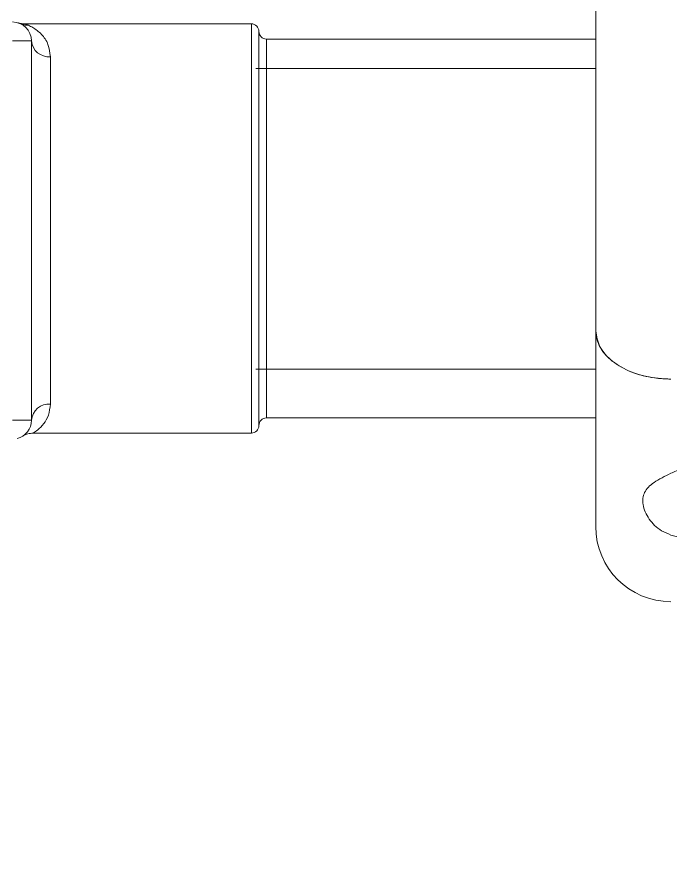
# Model space of a CAD drawing. Header units: inches. Extents: x 0.54 to 10.46, y 0.74 to 7.76.
# Drawn here: x 1.9967 to 2.301, y 4.717 to 5.1146 of the extents above; entities that cross this region are included whole.
import ezdxf

# ---------------------------------------------------------------- set-up
doc = ezdxf.new("R2010")
doc.units = ezdxf.units.IN
doc.header["$MEASUREMENT"] = 0
doc.layers.add('BG', color=7, linetype='Continuous')
doc.layers.add('MCG-INT-4FT', color=7, linetype='Continuous')

# ---------------------------------------------------------------- blocks, each defined once
blk = doc.blocks.new('block 2')
at = {"layer": 'BG', "true_color": 0xffffff}
h = blk.add_hatch(color=7, dxfattribs=at)
h.dxf.hatch_style = 2
edge = h.paths.add_edge_path()
edge.add_spline(control_points=[(10.29599, 0.90612), (10.29599, 0.90612), (0.87112, 0.90612), (0.87112, 0.90612), (0.87016, 0.90612), (0.86938, 0.90689), (0.86938, 0.90785), (0.86938, 0.90785), (0.86938, 7.59215), (0.86938, 7.59215), (0.86938, 7.59311), (0.87016, 7.59389), (0.87112, 7.59389), (0.87112, 7.59389), (10.29599, 7.59389), (10.29599, 7.59389), (10.29696, 7.59389), (10.29773, 7.59311), (10.29773, 7.59215), (10.29773, 7.59215), (10.29773, 0.90785), (10.29773, 0.90785), (10.29773, 0.90689), (10.29696, 0.90612), (10.29599, 0.90612)], knot_values=[0, 0, 0, 0, 1, 1, 1, 2, 2, 2, 3, 3, 3, 4, 4, 4, 5, 5, 5, 6, 6, 6, 7, 7, 7, 8, 8, 8, 8], degree=3, periodic=1)
h.paths.add_polyline_path([(0.87286, 0.90959), (10.29426, 0.90959), (10.29426, 7.59042), (0.87286, 7.59042)])
at = {"layer": 'BG', "lineweight": 0}
blk.add_open_spline([(10.29599, 0.90612), (10.29599, 0.90612), (0.87112, 0.90612), (0.87112, 0.90612), (0.87016, 0.90612), (0.86938, 0.90689), (0.86938, 0.90785), (0.86938, 0.90785), (0.86938, 7.59215), (0.86938, 7.59215), (0.86938, 7.59311), (0.87016, 7.59389), (0.87112, 7.59389), (0.87112, 7.59389), (10.29599, 7.59389), (10.29599, 7.59389), (10.29696, 7.59389), (10.29773, 7.59311), (10.29773, 7.59215), (10.29773, 7.59215), (10.29773, 0.90785), (10.29773, 0.90785), (10.29773, 0.90689), (10.29696, 0.90612), (10.29599, 0.90612)], degree=3, knots=[0, 0, 0, 0, 1, 1, 1, 2, 2, 2, 3, 3, 3, 4, 4, 4, 5, 5, 5, 6, 6, 6, 7, 7, 7, 8, 8, 8, 8], dxfattribs=at)
blk = doc.blocks.new('block 62')
at = {"layer": 'BG', "true_color": 0xffffff}
h = blk.add_hatch(color=7, dxfattribs=at)
h.dxf.hatch_style = 2
edge = h.paths.add_edge_path()
edge.add_spline(control_points=[(10.46309, 0.739), (10.46309, 0.739), (0.53691, 0.739), (0.53691, 0.739), (0.53595, 0.739), (0.53517, 0.73978), (0.53517, 0.74074), (0.53517, 0.74074), (0.53517, 7.75926), (0.53517, 7.75926), (0.53517, 7.76022), (0.53595, 7.761), (0.53691, 7.761), (0.53691, 7.761), (10.46309, 7.761), (10.46309, 7.761), (10.46406, 7.761), (10.46483, 7.76022), (10.46483, 7.75926), (10.46483, 7.75926), (10.46483, 0.74074), (10.46483, 0.74074), (10.46483, 0.73978), (10.46406, 0.739), (10.46309, 0.739)], knot_values=[0, 0, 0, 0, 1, 1, 1, 2, 2, 2, 3, 3, 3, 4, 4, 4, 5, 5, 5, 6, 6, 6, 7, 7, 7, 8, 8, 8, 8], degree=3, periodic=1)
h.paths.add_polyline_path([(0.53864, 0.74248), (10.46136, 0.74248), (10.46136, 7.75752), (0.53864, 7.75752)])
at = {"layer": 'BG', "lineweight": 0}
blk.add_open_spline([(10.46309, 0.739), (10.46309, 0.739), (0.53691, 0.739), (0.53691, 0.739), (0.53595, 0.739), (0.53517, 0.73978), (0.53517, 0.74074), (0.53517, 0.74074), (0.53517, 7.75926), (0.53517, 7.75926), (0.53517, 7.76022), (0.53595, 7.761), (0.53691, 7.761), (0.53691, 7.761), (10.46309, 7.761), (10.46309, 7.761), (10.46406, 7.761), (10.46483, 7.76022), (10.46483, 7.75926), (10.46483, 7.75926), (10.46483, 0.74074), (10.46483, 0.74074), (10.46483, 0.73978), (10.46406, 0.739), (10.46309, 0.739)], degree=3, knots=[0, 0, 0, 0, 1, 1, 1, 2, 2, 2, 3, 3, 3, 4, 4, 4, 5, 5, 5, 6, 6, 6, 7, 7, 7, 8, 8, 8, 8], dxfattribs=at)
blk = doc.blocks.new('block 448')
at = {"layer": 'MCG-INT-4FT', "color": 7, "lineweight": 5, "true_color": 0xffffff}
blk.add_lwpolyline([(2.26603, 5.09062), (2.10774, 5.09062)], dxfattribs=at)
blk = doc.blocks.new('block 449')
at = {"layer": 'MCG-INT-4FT', "color": 7, "lineweight": 5, "true_color": 0xffffff}
blk.add_lwpolyline([(2.10774, 4.95069), (2.26603, 4.95069)], dxfattribs=at)
blk = doc.blocks.new('block 470')
at = {"layer": 'MCG-INT-4FT', "color": 7, "lineweight": 5, "true_color": 0xffffff}
blk.add_open_spline([(2.26603, 4.87733), (2.26603, 4.85801), (2.28169, 4.84235), (2.30101, 4.84235)], degree=3, dxfattribs=at)
blk = doc.blocks.new('block 773')
at = {"layer": 'MCG-INT-4FT', "color": 7, "lineweight": 5, "true_color": 0xffffff}
blk.add_open_spline([(2.26603, 4.96853), (2.26642, 4.96599), (2.26681, 4.96345), (2.26801, 4.96105), (2.26921, 4.95865), (2.27123, 4.9564), (2.27373, 4.95442), (2.27622, 4.95244), (2.27919, 4.95074), (2.28253, 4.94939), (2.28587, 4.94804), (2.28957, 4.94702), (2.29341, 4.94653), (2.29591, 4.9462), (2.29846, 4.94609), (2.30101, 4.94599)], degree=3, knots=[0, 0, 0, 0, 1, 1, 1, 2, 2, 2, 3, 3, 3, 4, 4, 4, 5, 5, 5, 5], dxfattribs=at)
blk = doc.blocks.new('block 774')
at = {"layer": 'MCG-INT-4FT', "color": 7, "lineweight": 5, "true_color": 0xffffff}
blk.add_lwpolyline([(2.26603, 4.87733), (2.26603, 4.96853)], dxfattribs=at)
blk = doc.blocks.new('block 776')
at = {"layer": 'MCG-INT-4FT', "color": 7, "lineweight": 5, "true_color": 0xffffff}
blk.add_open_spline([(2.30101, 4.90215), (2.29819, 4.90076), (2.29537, 4.89937), (2.29323, 4.89792), (2.2911, 4.89647), (2.28964, 4.89496), (2.28879, 4.89323), (2.28795, 4.89151), (2.28771, 4.88958), (2.28803, 4.88754), (2.28838, 4.88535), (2.28938, 4.88304), (2.29096, 4.88079), (2.29235, 4.8788), (2.2942, 4.87686), (2.29668, 4.87542), (2.29801, 4.87465), (2.29951, 4.87403), (2.30101, 4.8734)], degree=3, knots=[0, 0, 0, 0, 1, 1, 1, 2, 2, 2, 3, 3, 3, 4, 4, 4, 5, 5, 5, 6, 6, 6, 6], dxfattribs=at)
blk = doc.blocks.new('block 778')
at = {"layer": 'MCG-INT-4FT', "color": 7, "lineweight": 5, "true_color": 0xffffff}
blk.add_open_spline([(2.30101, 4.90215), (2.30269, 4.90287), (2.30437, 4.9036), (2.3062, 4.90419), (2.30919, 4.90516), (2.31258, 4.90577), (2.31602, 4.90596), (2.31898, 4.90613), (2.32198, 4.90599), (2.32485, 4.90556), (2.32756, 4.90514), (2.33016, 4.90447), (2.33254, 4.9036), (2.33513, 4.90266), (2.33746, 4.9015), (2.33948, 4.90021), (2.34185, 4.8987), (2.3438, 4.89701), (2.34531, 4.89526), (2.34707, 4.89321), (2.34824, 4.89107), (2.34877, 4.88896), (2.34936, 4.88665), (2.34919, 4.88437), (2.3482, 4.88225), (2.34724, 4.88018), (2.3455, 4.87826), (2.34299, 4.87662), (2.34074, 4.87515), (2.33787, 4.87391), (2.33454, 4.87297), (2.33159, 4.87213), (2.32828, 4.87154), (2.32482, 4.87122), (2.32164, 4.87092), (2.31834, 4.87085), (2.31509, 4.87101), (2.31195, 4.87116), (2.30885, 4.87151), (2.30606, 4.8721), (2.3043, 4.87247), (2.30265, 4.87294), (2.30101, 4.8734)], degree=3, knots=[0, 0, 0, 0, 1, 1, 1, 2, 2, 2, 3, 3, 3, 4, 4, 4, 5, 5, 5, 6, 6, 6, 7, 7, 7, 8, 8, 8, 9, 9, 9, 10, 10, 10, 11, 11, 11, 12, 12, 12, 13, 13, 13, 14, 14, 14, 14], dxfattribs=at)
blk = doc.blocks.new('block 851')
at = {"layer": 'MCG-INT-4FT', "color": 7, "lineweight": 5, "true_color": 0xffffff}
blk.add_lwpolyline([(2.26603, 4.96853), (2.26603, 5.12667)], dxfattribs=at)
blk = doc.blocks.new('block 852')
at = {"layer": 'MCG-INT-4FT', "color": 7, "lineweight": 5, "true_color": 0xffffff}
blk.add_open_spline([(2.30101, 4.94599), (2.29708, 4.94624), (2.29316, 4.94648), (2.28945, 4.94725), (2.28574, 4.94802), (2.28226, 4.94931), (2.27919, 4.95091), (2.27613, 4.9525), (2.2735, 4.9544), (2.27139, 4.95654), (2.26927, 4.95868), (2.26769, 4.96106), (2.2669, 4.96353), (2.26638, 4.96517), (2.2662, 4.96685), (2.26603, 4.96853)], degree=3, knots=[0, 0, 0, 0, 1, 1, 1, 2, 2, 2, 3, 3, 3, 4, 4, 4, 5, 5, 5, 5], dxfattribs=at)
blk = doc.blocks.new('block 1108')
at = {"layer": 'MCG-INT-4FT', "color": 7, "lineweight": 5, "true_color": 0xffffff}
blk.add_open_spline([(2.1057, 4.92083), (2.10765, 4.92083), (2.10923, 4.92241), (2.10923, 4.92436)], degree=3, dxfattribs=at)
blk = doc.blocks.new('block 1109')
at = {"layer": 'MCG-INT-4FT', "color": 7, "lineweight": 5, "true_color": 0xffffff}
blk.add_open_spline([(2.10923, 5.1079), (2.10923, 5.10985), (2.10765, 5.11143), (2.1057, 5.11143)], degree=3, dxfattribs=at)
blk = doc.blocks.new('block 1110')
at = {"layer": 'MCG-INT-4FT', "color": 7, "lineweight": 5, "true_color": 0xffffff}
blk.add_lwpolyline([(2.1057, 4.92083), (2.00432, 4.92083)], dxfattribs=at)
blk = doc.blocks.new('block 1111')
at = {"layer": 'MCG-INT-4FT', "color": 7, "lineweight": 5, "true_color": 0xffffff}
blk.add_lwpolyline([(2.00011, 5.11143), (2.1057, 5.11143)], dxfattribs=at)
blk = doc.blocks.new('block 1112')
at = {"layer": 'MCG-INT-4FT', "color": 7, "lineweight": 5, "true_color": 0xffffff}
blk.add_open_spline([(2.11276, 4.92789), (2.11081, 4.92789), (2.10923, 4.92631), (2.10923, 4.92436)], degree=3, dxfattribs=at)
blk = doc.blocks.new('block 1113')
at = {"layer": 'MCG-INT-4FT', "color": 7, "lineweight": 5, "true_color": 0xffffff}
blk.add_open_spline([(2.10923, 5.1079), (2.10923, 5.10595), (2.11081, 5.10437), (2.11276, 5.10437)], degree=3, dxfattribs=at)
blk = doc.blocks.new('block 1114')
at = {"layer": 'MCG-INT-4FT', "color": 7, "lineweight": 5, "true_color": 0xffffff}
blk.add_lwpolyline([(2.11276, 5.10437), (2.26603, 5.10437)], dxfattribs=at)
blk = doc.blocks.new('block 1115')
at = {"layer": 'MCG-INT-4FT', "color": 7, "lineweight": 5, "true_color": 0xffffff}
blk.add_lwpolyline([(2.26603, 4.92789), (2.11276, 4.92789)], dxfattribs=at)
blk = doc.blocks.new('block 1116')
at = {"layer": 'MCG-INT-4FT', "color": 7, "lineweight": 5, "true_color": 0xffffff}
blk.add_open_spline([(2.0043, 4.92082), (2.00379, 4.92088), (2.0033, 4.92082), (2.00283, 4.92074), (2.00242, 4.92067), (2.00203, 4.92059), (2.00163, 4.92048), (2.00132, 4.9204), (2.00102, 4.92029), (2.00072, 4.92016), (2.00053, 4.92008), (2.00034, 4.91999), (2.00016, 4.91991)], degree=3, knots=[0, 0, 0, 0, 1, 1, 1, 2, 2, 2, 3, 3, 3, 4, 4, 4, 4], dxfattribs=at)
blk = doc.blocks.new('block 1117')
at = {"layer": 'MCG-INT-4FT', "color": 7, "lineweight": 5, "true_color": 0xffffff}
blk.add_open_spline([(1.99734, 5.11186), (1.99742, 5.11183), (1.99746, 5.11182), (1.99749, 5.11181), (1.99758, 5.11178), (1.99767, 5.11176), (1.99777, 5.11173), (1.99796, 5.11168), (1.99814, 5.11164), (1.99833, 5.1116), (1.99889, 5.11148), (1.99946, 5.11137), (2.00003, 5.11143), (2.00005, 5.11143), (2.00008, 5.11143), (2.00011, 5.11143)], degree=3, knots=[0, 0, 0, 0, 1, 1, 1, 2, 2, 2, 3, 3, 3, 4, 4, 4, 5, 5, 5, 5], dxfattribs=at)
blk = doc.blocks.new('block 1226')
at = {"layer": 'MCG-INT-4FT', "color": 7, "lineweight": 5, "true_color": 0xffffff}
blk.add_lwpolyline([(2.00334, 4.92684), (2.00334, 5.10348)], dxfattribs=at)
blk = doc.blocks.new('block 1227')
at = {"layer": 'MCG-INT-4FT', "color": 7, "lineweight": 5, "true_color": 0xffffff}
blk.add_lwpolyline([(1.99451, 5.10348), (2.00334, 5.10348)], dxfattribs=at)
blk = doc.blocks.new('block 1228')
at = {"layer": 'MCG-INT-4FT', "color": 7, "lineweight": 5, "true_color": 0xffffff}
blk.add_lwpolyline([(2.00334, 4.92684), (1.99451, 4.92684)], dxfattribs=at)
blk = doc.blocks.new('block 1234')
at = {"layer": 'MCG-INT-4FT', "color": 7, "lineweight": 5, "true_color": 0xffffff}
blk.add_open_spline([(2.00334, 5.10348), (2.00334, 5.10836), (1.99939, 5.11231), (1.99451, 5.11231)], degree=3, dxfattribs=at)
blk = doc.blocks.new('block 1235')
at = {"layer": 'MCG-INT-4FT', "color": 7, "lineweight": 5, "true_color": 0xffffff}
blk.add_open_spline([(1.99665, 4.91828), (2.00058, 4.91926), (2.00334, 4.92279), (2.00334, 4.92684)], degree=3, dxfattribs=at)
blk = doc.blocks.new('block 1250')
at = {"layer": 'MCG-INT-4FT', "color": 7, "lineweight": 5, "true_color": 0xffffff}
blk.add_open_spline([(2.01216, 4.9344), (2.00765, 4.93472), (2.00371, 4.93135), (2.00334, 4.92684)], degree=3, dxfattribs=at)
blk = doc.blocks.new('block 1251')
at = {"layer": 'MCG-INT-4FT', "color": 7, "lineweight": 5, "true_color": 0xffffff}
blk.add_lwpolyline([(2.01216, 4.9344), (2.01216, 5.09608)], dxfattribs=at)
blk = doc.blocks.new('block 1252')
at = {"layer": 'MCG-INT-4FT', "color": 7, "lineweight": 5, "true_color": 0xffffff}
blk.add_open_spline([(2.00334, 5.10348), (2.00376, 5.09902), (2.00769, 5.09572), (2.01216, 5.09608)], degree=3, dxfattribs=at)
blk = doc.blocks.new('block 1259')
at = {"layer": 'MCG-INT-4FT', "color": 7, "lineweight": 5, "true_color": 0xffffff}
blk.add_lwpolyline([(2.10923, 4.92436), (2.10923, 5.1079)], dxfattribs=at)
blk = doc.blocks.new('block 1260')
at = {"layer": 'MCG-INT-4FT', "color": 7, "lineweight": 5, "true_color": 0xffffff}
blk.add_open_spline([(2.01216, 5.09608), (2.0119, 5.09808), (2.01164, 5.10008), (2.01102, 5.10179), (2.01034, 5.10368), (2.00922, 5.10522), (2.00798, 5.10652), (2.00671, 5.10786), (2.00531, 5.10894), (2.00399, 5.10971), (2.00329, 5.11011), (2.0026, 5.11043), (2.00192, 5.11074)], degree=3, knots=[0, 0, 0, 0, 1, 1, 1, 2, 2, 2, 3, 3, 3, 4, 4, 4, 4], dxfattribs=at)
blk = doc.blocks.new('block 1302')
at = {"layer": 'MCG-INT-4FT', "color": 7, "lineweight": 5, "true_color": 0xffffff}
blk.add_open_spline([(1.99822, 5.11149), (1.99881, 5.11126), (1.9994, 5.11103), (2.00002, 5.1109), (2.00064, 5.11078), (2.00128, 5.11076), (2.00192, 5.11074)], degree=3, knots=[0, 0, 0, 0, 1, 1, 1, 2, 2, 2, 2], dxfattribs=at)
blk = doc.blocks.new('block 1318')
at = {"layer": 'MCG-INT-4FT', "color": 8, "lineweight": 5, "true_color": 0x808080}
blk.add_lwpolyline([(2.1057, 5.11143), (2.1057, 4.92083)], dxfattribs=at)
blk = doc.blocks.new('block 1319')
at = {"layer": 'MCG-INT-4FT', "color": 8, "lineweight": 5, "true_color": 0x808080}
blk.add_open_spline([(2.00192, 5.11074), (2.00138, 5.11095), (2.00085, 5.11116), (2.00054, 5.11127), (2.00027, 5.11137), (2.00019, 5.11139), (2.00011, 5.11141)], degree=3, knots=[0, 0, 0, 0, 1, 1, 1, 2, 2, 2, 2], dxfattribs=at)
blk = doc.blocks.new('block 1320')
at = {"layer": 'MCG-INT-4FT', "color": 8, "lineweight": 5, "true_color": 0x808080}
blk.add_open_spline([(2.00432, 4.92097), (2.00424, 4.92092), (2.00415, 4.92087), (2.00422, 4.92091), (2.00424, 4.92093), (2.00429, 4.92096), (2.00434, 4.92099), (2.00475, 4.92124), (2.00548, 4.9217), (2.00632, 4.9224), (2.00718, 4.92311), (2.00816, 4.92408), (2.00908, 4.92528), (2.00991, 4.92636), (2.0107, 4.92763), (2.01121, 4.92916), (2.01172, 4.93073), (2.01194, 4.93257), (2.01216, 4.9344)], degree=3, knots=[0, 0, 0, 0, 1, 1, 1, 2, 2, 2, 3, 3, 3, 4, 4, 4, 5, 5, 5, 6, 6, 6, 6], dxfattribs=at)
blk = doc.blocks.new('block 1321')
at = {"layer": 'MCG-INT-4FT', "color": 8, "lineweight": 5, "true_color": 0x808080}
blk.add_lwpolyline([(2.11276, 4.92789), (2.11276, 5.10437)], dxfattribs=at)
blk = doc.blocks.new('block 1322')
at = {"layer": 'MCG-INT-4FT', "color": 8, "lineweight": 5, "true_color": 0x808080}
blk.add_open_spline([(1.99731, 5.11187), (1.99734, 5.11186), (1.99736, 5.11186), (1.99754, 5.11178), (1.99762, 5.11175), (1.99772, 5.1117), (1.99783, 5.11166)], degree=3, knots=[0, 0, 0, 0, 1, 1, 1, 2, 2, 2, 2], dxfattribs=at)

msp = doc.modelspace()

# ---------------------------------------------------------------- block references
at = {"layer": 'BG'}
for name in ['block 62', 'block 2']:
    msp.add_blockref(name, (0, 0), dxfattribs=at)
at = {"layer": 'MCG-INT-4FT'}
for name in ['block 851', 'block 1234', 'block 1322', 'block 1117', 'block 1302', 'block 1111', 'block 1319', 'block 1260', 'block 1109', 'block 1318', 'block 1113', 'block 1259', 'block 1227', 'block 1226', 'block 1252', 'block 1114', 'block 1321', 'block 1251', 'block 448', 'block 773', 'block 774', 'block 852', 'block 449', 'block 1250', 'block 1320', 'block 1228', 'block 1235', 'block 1112', 'block 1115', 'block 1108', 'block 1116', 'block 1110', 'block 778', 'block 776', 'block 470']:
    msp.add_blockref(name, (0, 0), dxfattribs=at)

doc.saveas('drawing.dxf')
